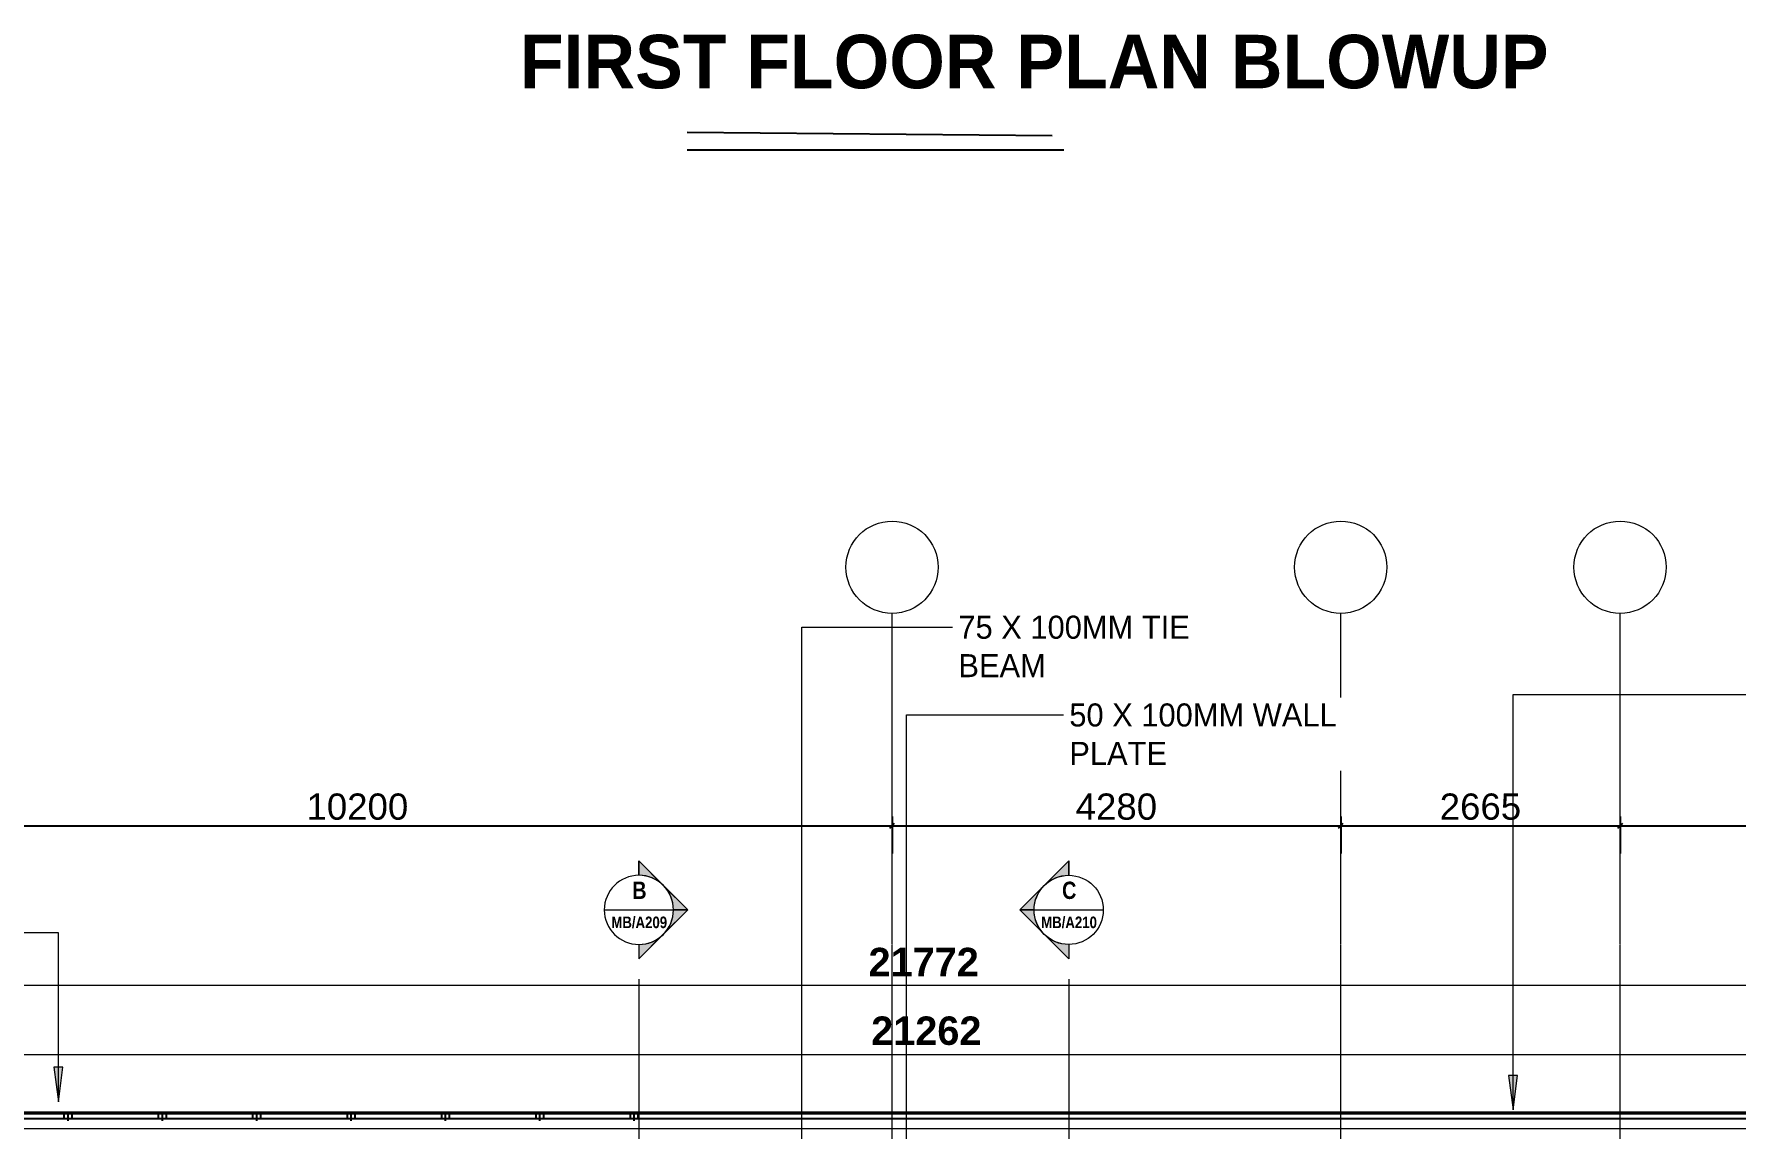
# Model space of a CAD drawing. Header units: inches. Extents: x 22 to 382261, y 22 to 371281.
# Drawn here: x 30039 to 46274, y 148957 to 159403 of the extents above; entities that cross this region are included whole.
import ezdxf

# ---------------------------------------------------------------- set-up
doc = ezdxf.new("R2010")
doc.units = ezdxf.units.IN
doc.header["$MEASUREMENT"] = 0
doc.linetypes.add('Grid Line 1_2_', pattern=[22.225, 12.7, -3.175, 3.175, -3.175])
for name, color, linetype, lineweight in [('A-ANNO-DIMS', 211, 'Continuous', 9), ('A-DETL-MEDM', 33, 'Continuous', 25), ('A-DETL-THIN', 151, 'Continuous', 9), ('A-ROOF', 132, 'Continuous', 9), ('G-ANNO-SYMB', 111, 'Continuous', 9), ('G-ANNO-TEXT', 231, 'Continuous', 9), ('S-GRID', 1, 'Continuous', 9), ('S-GRID-IDEN', 1, 'Continuous', 9)]:
    doc.layers.add(name, color=color, linetype=linetype, lineweight=lineweight)
doc.styles.add('Arial Narrow_B', font='ARIALNB.TTF', dxfattribs={"height": 255})
doc.styles.add('Arial Narrow_B_1', font='ARIALNB.TTF', dxfattribs={"height": 170})
doc.styles.add('Arial_2', font='arial.ttf', dxfattribs={"height": 250})
doc.styles.add('Arial_B_2', font='arialbd.ttf', dxfattribs={"height": 270.833333})
doc.styles.add('Century Gothic_B', font='GOTHICB.TTF', dxfattribs={"height": 510})
doc.styles.add('Tw Cen MT Condensed', font='TCCM____.TTF', dxfattribs={"height": 1.35})
doc.dimstyles.new('2_2', dxfattribs={"dimscale": 304.8, "dimtxt": 267.818092, "dimasz": 0.227865, "dimexe": 1.377953, "dimexo": 0.0625, "dimgap": 0.287073, "dimtad": 1, "dimdec": 0, "dimzin": 0, "dimdsep": 46, "dimtxsty": 'Arial_B_2', "dimblk1": 'OBLIQUE', "dimblk2": 'OBLIQUE', "dimsah": 1, "dimcen": 0.09, "dimdle": 0.574147, "dimazin": 0, "dimtfac": 1, "dimtdec": 4, "dimtix": 1, "dimtmove": 0, "dimatfit": 3, "dimfxl": 0.574147, "dimfxlon": 1, "dimtvp": 1, "dimtolj": 1, "dimtzin": 0, "dimlwd": 18, "dimlwe": 18, "dimarcsym": 2})
doc.dimstyles.new('3', dxfattribs={"dimscale": 304.8, "dimtxt": 336.685602, "dimasz": 0.143229, "dimexe": 0.866142, "dimexo": 0.0625, "dimgap": 0.180446, "dimtad": 1, "dimdec": 0, "dimzin": 0, "dimdsep": 46, "dimtxsty": 'Arial_2', "dimblk1": 'OBLIQUE', "dimblk2": 'OBLIQUE', "dimsah": 1, "dimcen": 0.09, "dimdle": 0.360892, "dimazin": 0, "dimtfac": 1, "dimtdec": 4, "dimtix": 1, "dimtmove": 0, "dimatfit": 3, "dimfxl": 0.360892, "dimfxlon": 1, "dimtvp": 1, "dimtolj": 1, "dimtzin": 0, "dimarcsym": 2})

# ---------------------------------------------------------------- blocks, each defined once
blk = doc.blocks.new('Grid - Grid Head - Circle-749417-Section A-A')
at = {"layer": 'S-GRID-IDEN'}
blk.add_circle((-8484, 14860), 440, dxfattribs=at)
blk = doc.blocks.new('Section - M_Section Head - Filled 2-912447-Section A-A')
at = {"layer": 'G-ANNO-SYMB'}
h = blk.add_hatch(color=256, dxfattribs=at)
edge = h.paths.add_edge_path()
edge.add_line((9351, 12058), (9584, 11825))
edge.add_arc((9351, 11591), 330, 45, 90)
edge.add_line((9351, 11921), (9351, 12058))
h = blk.add_hatch(color=256, dxfattribs=at)
edge = h.paths.add_edge_path()
edge.add_line((9818, 11591), (9681, 11591))
edge.add_arc((9351, 11591), 330, 360, 405)
edge.add_line((9584, 11825), (9818, 11591))
h = blk.add_hatch(color=256, dxfattribs=at)
edge = h.paths.add_edge_path()
edge.add_line((9818, 11591), (9584, 11358))
edge.add_arc((9351, 11591), 330, 315, 360)
edge.add_line((9681, 11591), (9818, 11591))
h = blk.add_hatch(color=256, dxfattribs=at)
edge = h.paths.add_edge_path()
edge.add_line((9351, 11125), (9351, 11261))
edge.add_arc((9351, 11591), 330, 270, 315)
edge.add_line((9584, 11358), (9351, 11125))
for p, q in [((9351, 12058), (9351, 11921)), ((9584, 11825), (9351, 12058)), ((9351, 11921), (9351, 12058)), ((9818, 11591), (9351, 12058)), ((9818, 11591), (9584, 11825)), ((9818, 11591), (9351, 11125)), ((9584, 11358), (9818, 11591)), ((9681, 11591), (9818, 11591)), ((9818, 11591), (9681, 11591)), ((9351, 11125), (9584, 11358)), ((9351, 11261), (9351, 11125)), ((9351, 11261), (9351, 11125))]:
    blk.add_line(p, q, dxfattribs=at)
for start, end in [(90, 270), (45, 90), (270, 90), (360, 45), (315, 0), (270, 315)]:
    blk.add_arc((9351, 11591), 330, start, end, dxfattribs=at)
blk = doc.blocks.new('_Oblique')
at = {"color": 0, "linetype": 'ByBlock', "lineweight": -2}
blk.add_line((-0.5, -0.5), (0.5, 0.5), dxfattribs=at)
blk = doc.blocks.new('*D5152')
at = {"layer": 'A-ANNO-DIMS', "color": 0, "lineweight": -2, "transparency": 16777216}
for p, q in [((27914, 151849), (38334, 151849)), ((28024, 151939), (28024, 151585)), ((38224, 151939), (38224, 151585))]:
    blk.add_line(p, q, dxfattribs=at)
at = {"layer": 'Defpoints', "color": 0, "transparency": 16777216}
for p in [(28024, 151959), (38224, 151959), (38224, 151849)]:
    blk.add_point(p, dxfattribs=at)
at = {"layer": 'A-ANNO-DIMS', "color": 0, "lineweight": -2, "transparency": 16777216, "xscale": 43.65624999999999, "yscale": 43.65624999999999, "zscale": 43.65624999999999, "rotation": 180}
blk.add_blockref('_Oblique', (28024, 151849), dxfattribs=at)
at = {"layer": 'A-ANNO-DIMS', "color": 0, "lineweight": -2, "transparency": 16777216, "xscale": 43.65624999999999, "yscale": 43.65624999999999, "zscale": 43.65624999999999}
blk.add_blockref('_Oblique', (38224, 151849), dxfattribs=at)
at = {"layer": 'A-ANNO-DIMS', "color": 0, "transparency": 16777216, "insert": (33124, 152031), "char_height": 250, "width": 1522.85, "attachment_point": 5, "style": 'Arial_2'}
blk.add_mtext('\\A1;10200', dxfattribs=at)
blk = doc.blocks.new('*D5153')
at = {"layer": 'A-ANNO-DIMS', "color": 0, "lineweight": -2, "transparency": 16777216}
for p, q in [((38114, 151849), (42614, 151849)), ((38224, 151939), (38224, 151585)), ((42504, 151939), (42504, 151585))]:
    blk.add_line(p, q, dxfattribs=at)
at = {"layer": 'Defpoints', "color": 0, "transparency": 16777216}
for p in [(38224, 151959), (42504, 151959), (42504, 151849)]:
    blk.add_point(p, dxfattribs=at)
at = {"layer": 'A-ANNO-DIMS', "color": 0, "lineweight": -2, "transparency": 16777216, "xscale": 43.65624999999999, "yscale": 43.65624999999999, "zscale": 43.65624999999999, "rotation": 180}
blk.add_blockref('_Oblique', (38224, 151849), dxfattribs=at)
at = {"layer": 'A-ANNO-DIMS', "color": 0, "lineweight": -2, "transparency": 16777216, "xscale": 43.65624999999999, "yscale": 43.65624999999999, "zscale": 43.65624999999999}
blk.add_blockref('_Oblique', (42504, 151849), dxfattribs=at)
at = {"layer": 'A-ANNO-DIMS', "color": 0, "transparency": 16777216, "insert": (40364, 152031), "char_height": 250, "width": 1218.28, "attachment_point": 5, "style": 'Arial_2'}
blk.add_mtext('\\A1;4280', dxfattribs=at)
blk = doc.blocks.new('*D5154')
at = {"layer": 'A-ANNO-DIMS', "color": 0, "lineweight": -2, "transparency": 16777216}
for p, q in [((42394, 151849), (45279, 151849)), ((42504, 151939), (42504, 151585)), ((45169, 151939), (45169, 151585))]:
    blk.add_line(p, q, dxfattribs=at)
at = {"layer": 'Defpoints', "color": 0, "transparency": 16777216}
for p in [(42504, 151959), (45169, 151959), (45169, 151849)]:
    blk.add_point(p, dxfattribs=at)
at = {"layer": 'A-ANNO-DIMS', "color": 0, "lineweight": -2, "transparency": 16777216, "xscale": 43.65624999999999, "yscale": 43.65624999999999, "zscale": 43.65624999999999, "rotation": 180}
blk.add_blockref('_Oblique', (42504, 151849), dxfattribs=at)
at = {"layer": 'A-ANNO-DIMS', "color": 0, "lineweight": -2, "transparency": 16777216, "xscale": 43.65624999999999, "yscale": 43.65624999999999, "zscale": 43.65624999999999}
blk.add_blockref('_Oblique', (45169, 151849), dxfattribs=at)
at = {"layer": 'A-ANNO-DIMS', "color": 0, "transparency": 16777216, "insert": (43837, 152031), "char_height": 250, "width": 1218.28, "attachment_point": 5, "style": 'Arial_2'}
blk.add_mtext('\\A1;2665', dxfattribs=at)
blk = doc.blocks.new('*D5155')
at = {"layer": 'A-ANNO-DIMS', "color": 0, "lineweight": -2, "transparency": 16777216}
for p, q in [((45059, 151849), (49407, 151849)), ((45169, 151939), (45169, 151585)), ((49297, 151939), (49297, 151585))]:
    blk.add_line(p, q, dxfattribs=at)
at = {"layer": 'Defpoints', "color": 0, "transparency": 16777216}
for p in [(45169, 151959), (49297, 151959), (49297, 151849)]:
    blk.add_point(p, dxfattribs=at)
at = {"layer": 'A-ANNO-DIMS', "color": 0, "lineweight": -2, "transparency": 16777216, "xscale": 43.65624999999999, "yscale": 43.65624999999999, "zscale": 43.65624999999999, "rotation": 180}
blk.add_blockref('_Oblique', (45169, 151849), dxfattribs=at)
at = {"layer": 'A-ANNO-DIMS', "color": 0, "lineweight": -2, "transparency": 16777216, "xscale": 43.65624999999999, "yscale": 43.65624999999999, "zscale": 43.65624999999999}
blk.add_blockref('_Oblique', (49297, 151849), dxfattribs=at)
at = {"layer": 'A-ANNO-DIMS', "color": 0, "transparency": 16777216, "insert": (47233, 152029), "char_height": 250, "width": 1218.28, "attachment_point": 5, "style": 'Arial_2'}
blk.add_mtext('\\A1;4127', dxfattribs=at)
blk = doc.blocks.new('*D5132')
at = {"layer": 'A-ANNO-DIMS', "color": 0, "lineweight": 18, "transparency": 16777216}
for p, q in [((27919, 149576), (27919, 150087)), ((49182, 149576), (49182, 150087)), ((27744, 149667), (49357, 149667))]:
    blk.add_line(p, q, dxfattribs=at)
at = {"layer": 'Defpoints', "color": 0, "transparency": 16777216}
for p in [(27919, 149557), (49182, 149667), (49182, 149557)]:
    blk.add_point(p, dxfattribs=at)
at = {"layer": 'A-ANNO-DIMS', "color": 0, "lineweight": 18, "transparency": 16777216, "xscale": 69.45312499999999, "yscale": 69.45312499999999, "zscale": 69.45312499999999, "rotation": 180}
blk.add_blockref('_Oblique', (27919, 149667), dxfattribs=at)
at = {"layer": 'A-ANNO-DIMS', "color": 0, "lineweight": 18, "transparency": 16777216, "xscale": 69.45312499999999, "yscale": 69.45312499999999, "zscale": 69.45312499999999}
blk.add_blockref('_Oblique', (49182, 149667), dxfattribs=at)
at = {"layer": 'A-ANNO-DIMS', "color": 0, "lineweight": 18, "transparency": 16777216, "insert": (38551, 149893), "char_height": 270.8, "width": 769.57, "attachment_point": 5, "style": 'Arial_B_2'}
blk.add_mtext('\\A1;21262', dxfattribs=at)
blk = doc.blocks.new('*D5135')
at = {"layer": 'A-ANNO-DIMS', "color": 0, "lineweight": 18, "transparency": 16777216}
for p, q in [((27639, 150236), (27639, 150747)), ((49412, 150236), (49412, 150747)), ((49587, 150327), (27464, 150327))]:
    blk.add_line(p, q, dxfattribs=at)
at = {"layer": 'Defpoints', "color": 0, "transparency": 16777216}
for p in [(27639, 150327), (27639, 150217), (49412, 150217)]:
    blk.add_point(p, dxfattribs=at)
at = {"layer": 'A-ANNO-DIMS', "color": 0, "lineweight": 18, "transparency": 16777216, "xscale": 69.45312499999999, "yscale": 69.45312499999999, "zscale": 69.45312499999999, "rotation": 180}
blk.add_blockref('_Oblique', (27639, 150327), dxfattribs=at)
at = {"layer": 'A-ANNO-DIMS', "color": 0, "lineweight": 18, "transparency": 16777216, "xscale": 69.45312499999999, "yscale": 69.45312499999999, "zscale": 69.45312499999999}
blk.add_blockref('_Oblique', (49412, 150327), dxfattribs=at)
at = {"layer": 'A-ANNO-DIMS', "color": 0, "lineweight": 18, "transparency": 16777216, "insert": (38526, 150550), "char_height": 270.8, "width": 769.57, "attachment_point": 5, "style": 'Arial_B_2'}
blk.add_mtext('\\A1;21772', dxfattribs=at)

msp = doc.modelspace()

# ---------------------------------------------------------------- hatches: boundary and pattern name
at = {"layer": 'G-ANNO-TEXT'}
for points in [[(30272, 149217.4), (30315.5, 149547.4), (30228.6, 149547.4)], [(44148, 149138.6), (44191.5, 149468.6), (44104.6, 149468.6)]]:
    msp.add_hatch(color=7, dxfattribs=at).paths.add_polyline_path(points)

# ---------------------------------------------------------------- linework, layer by layer
for p, q in [((36270.5, 158466.8), (39751.3, 158433.5)), ((36268.9, 158299), (39861.9, 158299.2))]:
    msp.add_line(p, q)
at = {"layer": 'A-DETL-MEDM'}
for p, q in [((28051.5, 149105.9), (50011.6, 149105.9)), ((28051.5, 149055.9), (50011.6, 149055.9)), ((30325, 149105.9), (30325, 149055.9)), ((30400, 149105.9), (30325, 149105.9)), ((30325, 149055.9), (30400, 149055.9)), ((30362.5, 149120.9), (30362.5, 149035.9)), ((30400, 149105.9), (30400, 149055.9)), ((31225, 149105.9), (31225, 149055.9)), ((31300, 149105.9), (31225, 149105.9)), ((31225, 149055.9), (31300, 149055.9)), ((31262.5, 149120.9), (31262.5, 149035.9)), ((31300, 149105.9), (31300, 149055.9)), ((32125, 149105.9), (32125, 149055.9)), ((32200, 149105.9), (32125, 149105.9)), ((32125, 149055.9), (32200, 149055.9)), ((32162.5, 149120.9), (32162.5, 149035.9)), ((32200, 149105.9), (32200, 149055.9)), ((33025, 149105.9), (33025, 149055.9)), ((33100, 149105.9), (33025, 149105.9)), ((33025, 149055.9), (33100, 149055.9)), ((33062.5, 149120.9), (33062.5, 149035.9)), ((33100, 149105.9), (33100, 149055.9)), ((33925, 149105.9), (33925, 149055.9)), ((34000, 149105.9), (33925, 149105.9)), ((33925, 149055.9), (34000, 149055.9)), ((33962.5, 149120.9), (33962.5, 149035.9)), ((34000, 149105.9), (34000, 149055.9)), ((34825, 149105.9), (34825, 149055.9)), ((34900, 149105.9), (34825, 149105.9)), ((34825, 149055.9), (34900, 149055.9)), ((34862.5, 149120.9), (34862.5, 149035.9)), ((34900, 149105.9), (34900, 149055.9)), ((35725, 149105.9), (35725, 149055.9)), ((35800, 149105.9), (35725, 149105.9)), ((35725, 149055.9), (35800, 149055.9)), ((35762.5, 149120.9), (35762.5, 149035.9)), ((35800, 149105.9), (35800, 149055.9))]:
    msp.add_line(p, q, dxfattribs=at)
at = {"layer": 'A-DETL-THIN'}
msp.add_line((49181.6, 148958.7), (27958.3, 148958.7), dxfattribs=at)
at = {"layer": 'A-ROOF', "lineweight": 35}
msp.add_line((50011.6, 149111), (27919.5, 149111), dxfattribs=at)
at = {"layer": 'G-ANNO-SYMB'}
for p, q in [((35479.3, 151047.5), (36139.3, 151047.5)), ((39579.3, 151047.5), (40239.3, 151047.5)), ((35809.3, 150387.5), (35809.3, 137786.9)), ((39909.3, 150387.5), (39909.3, 137786.9))]:
    msp.add_line(p, q, dxfattribs=at)
at = {"layer": 'G-ANNO-TEXT', "color": 7}
for p, q in [((37364.3, 153744.1), (38802.2, 153744.1)), ((37364.3, 147494.2), (37364.3, 153744.1)), ((44148, 153102.9), (46826.1, 153102.9)), ((44148, 149138.6), (44148, 153102.9)), ((38362.7, 152907), (39860.2, 152907)), ((38362.7, 147359.4), (38362.7, 152907)), ((30272, 150829.4), (27159.4, 150829.4)), ((30272, 149217.4), (30272, 150829.4)), ((30315.5, 149547.4), (30228.6, 149547.4)), ((30228.6, 149547.4), (30272, 149217.4)), ((30272, 149217.4), (30315.5, 149547.4)), ((44191.5, 149468.6), (44104.6, 149468.6)), ((44104.6, 149468.6), (44148, 149138.6)), ((44148, 149138.6), (44191.5, 149468.6))]:
    msp.add_line(p, q, dxfattribs=at)
at = {"layer": 'S-GRID', "linetype": 'Grid Line 1_2_'}
for p, q in [((38224.5, 139006.1), (38224.5, 153876.3)), ((42504.5, 139006.1), (42504.5, 153876.3)), ((45169.5, 139006.1), (45169.5, 153876.3))]:
    msp.add_line(p, q, dxfattribs=at)

# ---------------------------------------------------------------- block references
at = {"layer": 'G-ANNO-SYMB'}
msp.add_blockref('Section - M_Section Head - Filled 2-912447-Section A-A', (26458.3, 139456.1), dxfattribs=at)
at = {"layer": 'G-ANNO-SYMB', "extrusion": (0, 0, -1)}
msp.add_blockref('Section - M_Section Head - Filled 2-912447-Section A-A', (-49260.3, 139456.1), dxfattribs=at)
at = {"layer": 'S-GRID-IDEN'}
for p in [(46708.3, 139456.1), (50988.3, 139456.1), (53653.3, 139456.1)]:
    msp.add_blockref('Grid - Grid Head - Circle-749417-Section A-A', p, dxfattribs=at)

# ---------------------------------------------------------------- texts
at = {"layer": 'G-ANNO-SYMB', "attachment_point": 1}
for s, insert, char_height, width, style in [('\\fArial Narrow|b1|i0|c0|p34|;B', (35746.2, 151316.6), 165, 167.553, 'Arial Narrow_B'), ('\\fArial Narrow|b1|i0|c0|p34|;C', (39846.2, 151316.6), 165, 167.553, 'Arial Narrow_B'), ('MB/A209', (35546.5, 150983.2), 110, 652.574, 'Arial Narrow_B_1'), ('MB/A210', (39646.5, 150983.2), 110, 652.574, 'Arial Narrow_B_1')]:
    msp.add_mtext(s, dxfattribs=dict(at, insert=insert, char_height=char_height, width=width, style=style))
at = {"layer": 'G-ANNO-TEXT', "color": 7, "insert": (34674.5, 159395.3), "char_height": 510, "width": 12532.216, "attachment_point": 1, "style": 'Century Gothic_B'}
msp.add_mtext('FIRST FLOOR PLAN BLOWUP ', dxfattribs=at)

# ---------------------------------------------------------------- dimensions: what is measured, and where the dimension line sits
at = {"layer": 'A-ANNO-DIMS'}
for base, p1, p2, override, picture, middle in [((38224.5, 151848.5), (28024.5, 151958.5), (38224.5, 151958.5), {"dimpost": '<>', "dimfxl": 10200}, '*D5152', (33124.5, 152031.2)), ((42504.5, 151848.5), (38224.5, 151958.5), (42504.5, 151958.5), {"dimpost": '<>', "dimfxl": 4280}, '*D5153', (40364.5, 152031.2)), ((45169.5, 151848.5), (42504.5, 151958.5), (45169.5, 151958.5), {"dimpost": '<>', "dimfxl": 2665}, '*D5154', (43837, 152031.2)), ((49296.6, 151848.5), (45169.5, 151958.5), (49296.6, 151958.5), {"dimpost": '<>', "dimfxl": 4127.1}, '*D5155', (47233, 152029.1))]:
    dim = msp.add_linear_dim(base=base, p1=p1, p2=p2, dimstyle='3', override=override, dxfattribs=at)
    dim.commit()
    dim.dimension.update_dxf_attribs({"geometry": picture, "text_midpoint": middle})
at = {"layer": 'A-ANNO-DIMS', "lineweight": 18}
for base, p1, p2, override, picture, middle in [((27639.5, 150326.6), (49411.6, 150216.6), (27639.5, 150216.6), {"dimpost": '<>', "dimfxl": 21772.1}, '*D5135', (38525.5, 150550.1)), ((49181.6, 149666.9), (27919.5, 149556.9), (49181.6, 149556.9), {"dimpost": '<>', "dimfxl": 21262.1}, '*D5132', (38550.5, 149892.6))]:
    dim = msp.add_linear_dim(base=base, p1=p1, p2=p2, dimstyle='2_2', override=override, dxfattribs=at)
    dim.commit()
    dim.dimension.update_dxf_attribs({"geometry": picture, "text_midpoint": middle})

# ---------------------------------------------------------------- next in the draw order: texts
at = {"layer": 'G-ANNO-TEXT', "color": 7, "char_height": 220, "attachment_point": 1, "style": 'Tw Cen MT Condensed', "bg_fill": 3, "box_fill_scale": 1.25, "bg_fill_color": 256, "bg_fill_true_color": 13158600, "bg_fill_transparency": 0}
for s, insert, width in [('75 X 100MM TIE BEAM', (38857.2, 153854.1), 2760.21), ('50 X 100MM WALL PLATE', (39915.2, 153017), 3139.408)]:
    msp.add_mtext(s, dxfattribs=dict(at, insert=insert, width=width))

doc.saveas('drawing.dxf')
